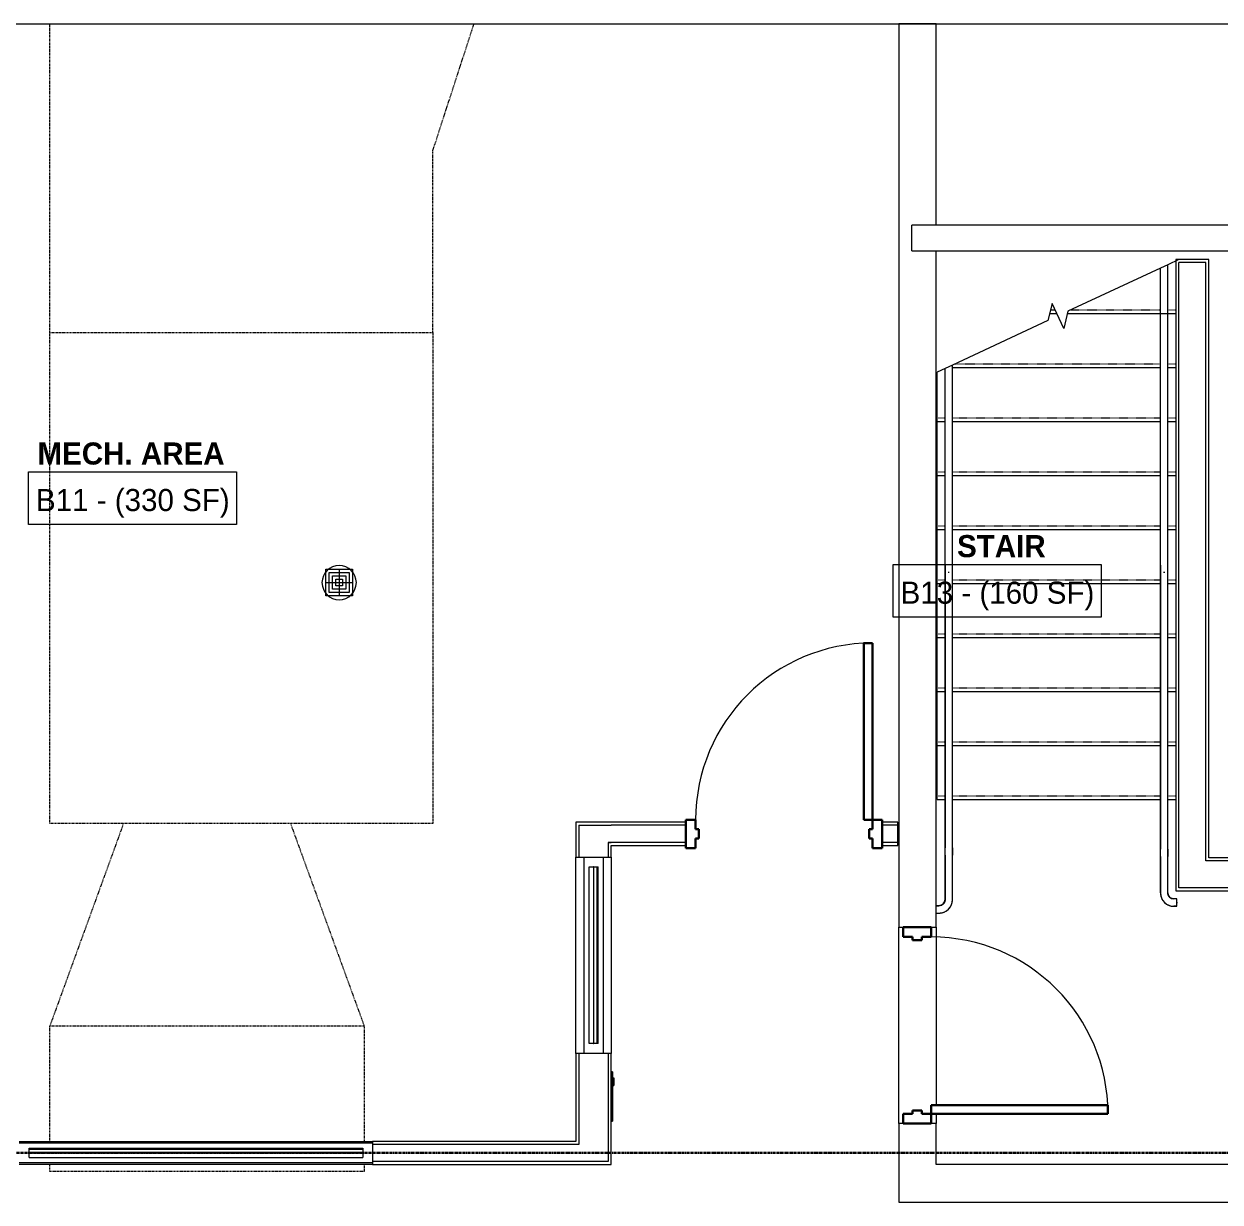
# Model space of a CAD drawing. Header units: inches. Extents: x -4101 to -1777, y 9773 to 12272.
# Drawn here: x -2818.4 to -2574.7, y 11837.2 to 12077.2 of the extents above; entities that cross this region are included whole.
import ezdxf

# ---------------------------------------------------------------- set-up
doc = ezdxf.new("R2010")
doc.units = ezdxf.units.IN
doc.header["$MEASUREMENT"] = 0
for name, pattern in [('Grid Line 1_2_', [0.875, 0.5, -0.125, 0.125, -0.125]), ('Hidden 1_8_', [0.1875, 0.125, -0.0625]), ('Overhead 1_16_', [0.101562, 0.0625, -0.039062])]:
    doc.linetypes.add(name, pattern=pattern)
for name, color, linetype, lineweight in [('0-1', 7, 'Continuous', 5), ('0-2', 8, 'Continuous', 9), ('0-3', 7, 'Continuous', 9), ('A-AREA-IDEN', 2, 'Continuous', 9), ('A-DETL-HDLN-1', 7, 'Hidden 1_8_', 9), ('A-DOOR-1', 10, 'Continuous', 30), ('A-DOOR-2', 7, 'Continuous', 9), ('A-DOOR-FRAM-1', 10, 'Continuous', 30), ('A-FLOR-2', 192, 'Continuous', 9), ('A-FLOR-HRAL-1', 7, 'Continuous', 9), ('A-GLAZ-CWMG-1', 7, 'Continuous', 9), ('A-WALL-1', 250, 'Continuous', 18), ('A-WALL-2', 7, 'Continuous', 9), ('E-FIRE-1', 7, 'Continuous', 9), ('I-WALL-1', 7, 'Continuous', 9), ('P-SANR-FIXT', 6, 'Continuous', 9), ('S-BEAM-1', 7, 'Continuous', 9), ('S-FNDN-1', 7, 'Continuous', 9), ('S-GRID-1', 1, 'Grid Line 1_2_', 30), ('S-STRS-1', 7, 'Continuous', 9), ('S-STRS-2', 7, 'Overhead 1_16_', 9), ('S-STRS-MBND-1', 7, 'Continuous', 9)]:
    doc.layers.add(name, color=color, linetype=linetype, lineweight=lineweight)
doc.styles.add('Century Gothic', font='ufonts.com_century-gothic.ttf', dxfattribs={"height": 4.5})
doc.styles.add('Century Gothic_B', font='GOTHICB.TTF', dxfattribs={"height": 4.5})

# ---------------------------------------------------------------- blocks, each defined once
blk = doc.blocks.new('104416 - Fire Extinguishers - Wall - Class A - Light - 2A-2231923-BACKGROUND - BASEMENT')
at = {"layer": 'E-FIRE-1'}
for p, q in [((13.19, 3.88), (13.19, 3.62)), ((23.19, 3.88), (13.19, 3.88)), ((13.19, 3.88), (23.19, 3.88)), ((13.19, 3.88), (13.19, 3.62)), ((14.41, 4.13), (14.44, 4.13)), ((14.41, 3.88), (14.41, 4.13)), ((14.44, 4.13), (14.84, 4.13)), ((14.44, 3.88), (14.44, 4.13)), ((14.84, 4.13), (15.03, 4.13)), ((14.84, 3.88), (14.84, 4.13)), ((15.03, 4.13), (15.11, 4.13)), ((15.03, 3.88), (15.03, 4.13)), ((15.11, 4.13), (15.24, 4.13)), ((15.11, 3.88), (15.11, 4.13)), ((15.24, 4.13), (15.51, 4.13)), ((15.24, 3.88), (15.24, 4.13)), ((15.51, 4.13), (15.73, 4.13)), ((15.51, 3.88), (15.51, 4.13)), ((15.73, 4.13), (15.87, 4.13)), ((15.73, 3.88), (15.73, 4.13)), ((15.87, 4.13), (15.91, 4.13)), ((15.87, 3.88), (15.87, 4.13)), ((15.91, 4.13), (15.94, 4.13)), ((15.91, 3.88), (15.91, 4.13)), ((15.94, 3.88), (15.94, 4.13)), ((23.19, 3.62), (23.19, 3.88)), ((23.19, 3.62), (23.19, 3.88))]:
    blk.add_line(p, q, dxfattribs=at)
blk = doc.blocks.new('HOLLOW METAL - HM - METAL LEAF - 3-0 x 7-0-2191985-BACKGROUND - BASEMENT')
at = {"layer": 'A-DOOR-1'}
for p, q in [((18, 39.125), (16.25, 39.125)), ((16.25, 39.125), (16.25, 3.125)), ((18, 3.125), (18, 39.125)), ((16.25, 3.125), (18, 3.125))]:
    blk.add_line(p, q, dxfattribs=at)
at = {"layer": 'A-DOOR-2'}
blk.add_arc((18, 3.125), 36, 90, 180, dxfattribs=at)
at = {"layer": 'A-DOOR-FRAM-1'}
for p, q in [((-18, 3.125), (-20, 3.125)), ((-20, 3.125), (-20, -2.625)), ((-18, 1.1875), (-18, 3.125)), ((18, 3.125), (18, 1.1875)), ((20, 3.125), (18, 3.125)), ((20, -2.625), (20, 3.125)), ((-17.375, 1.1875), (-18, 1.1875)), ((-17.375, -0.6875), (-17.375, 1.1875)), ((18, 1.1875), (17.375, 1.1875)), ((17.375, 1.1875), (17.375, -0.6875)), ((-18, -2.625), (-18, -0.6875)), ((-18, -0.6875), (-17.375, -0.6875)), ((17.375, -0.6875), (18, -0.6875)), ((18, -0.6875), (18, -2.625)), ((-20, -2.625), (-18, -2.625)), ((18, -2.625), (20, -2.625))]:
    blk.add_line(p, q, dxfattribs=at)
blk = doc.blocks.new('Rectangular Mullion - Louver Frame-2233454-BACKGROUND - BASEMENT')
at = {"layer": 'A-GLAZ-CWMG-1'}
for p, q in [((-2747.32, 11849.19), (-2819.32, 11849.19)), ((-2747.32, 11845.19), (-2819.32, 11845.19))]:
    blk.add_line(p, q, dxfattribs=at)
blk = doc.blocks.new('Rectangular Mullion - louver-2233453-BACKGROUND - BASEMENT')
at = {"layer": 'A-GLAZ-CWMG-1'}
for p, q in [((-2817.32, 11847.96), (-2817.32, 11848.14)), ((-2817.32, 11848.14), (-2749.32, 11848.14)), ((-2817.32, 11847.28), (-2817.32, 11847.96)), ((-2817.32, 11847.96), (-2749.32, 11847.96)), ((-2749.32, 11848.14), (-2749.32, 11847.96)), ((-2749.32, 11847.96), (-2749.32, 11847.28))]:
    blk.add_line(p, q, dxfattribs=at)
blk = doc.blocks.new('Rectangular Mullion - louver-V7-BACKGROUND - BASEMENT')
at = {"layer": 'A-GLAZ-CWMG-1'}
for p, q in [((-2749.32, 11847.28), (-2817.32, 11847.28)), ((-2817.32, 11847.28), (-2817.32, 11847.19)), ((-2817.32, 11847.19), (-2749.32, 11847.19)), ((-2817.32, 11846.3), (-2817.32, 11847.19)), ((-2749.32, 11847.19), (-2749.32, 11847.28)), ((-2749.32, 11847.19), (-2749.32, 11846.3)), ((-2817.32, 11846.3), (-2749.32, 11846.3))]:
    blk.add_line(p, q, dxfattribs=at)
blk = doc.blocks.new('Rectangular Mullion - Louver Frame-2240308-BACKGROUND - BASEMENT')
at = {"layer": 'A-GLAZ-CWMG-1'}
for p, q in [((-2704.32, 11907.46), (-2704.32, 11867.46)), ((-2700.32, 11907.46), (-2700.32, 11867.46))]:
    blk.add_line(p, q, dxfattribs=at)
blk = doc.blocks.new('Rectangular Mullion - louver-2240307-BACKGROUND - BASEMENT')
at = {"layer": 'A-GLAZ-CWMG-1'}
for p, q in [((-2702.23, 11905.46), (-2701.56, 11905.46)), ((-2701.56, 11905.46), (-2701.37, 11905.46)), ((-2701.56, 11869.46), (-2701.56, 11905.46)), ((-2701.37, 11869.46), (-2701.37, 11905.46)), ((-2701.56, 11869.46), (-2702.23, 11869.46)), ((-2701.37, 11869.46), (-2701.56, 11869.46))]:
    blk.add_line(p, q, dxfattribs=at)
blk = doc.blocks.new('Rectangular Mullion - louver-V9-BACKGROUND - BASEMENT')
at = {"layer": 'A-GLAZ-CWMG-1'}
for p, q in [((-2703.21, 11905.46), (-2702.32, 11905.46)), ((-2703.21, 11869.46), (-2703.21, 11905.46)), ((-2702.23, 11905.46), (-2702.32, 11905.46)), ((-2702.32, 11905.46), (-2702.32, 11869.46)), ((-2702.23, 11869.46), (-2702.23, 11905.46)), ((-2702.32, 11869.46), (-2703.21, 11869.46)), ((-2702.32, 11869.46), (-2702.23, 11869.46))]:
    blk.add_line(p, q, dxfattribs=at)
blk = doc.blocks.new('CTR - 1st Phase - Common Walls_rvt-1-BACKGROUND - BASEMENT')
at = {"layer": 'A-DETL-HDLN-1'}
for p, q in [((-2813.07, 12014.34), (-2813.07, 12077.19)), ((-2735.07, 12051.34), (-2726.67, 12077.19)), ((-2735.07, 12014.34), (-2735.07, 12051.34)), ((-2813.07, 12014.34), (-2735.07, 12014.34)), ((-2813.07, 11914.34), (-2813.07, 12014.34)), ((-2735.07, 12014.34), (-2735.07, 11914.34)), ((-2735.07, 11914.34), (-2813.07, 11914.34)), ((-2798.07, 11914.34), (-2813.07, 11873.12)), ((-2764.07, 11914.34), (-2749.07, 11873.12)), ((-2813.07, 11873.12), (-2749.07, 11873.12)), ((-2813.07, 11849.56), (-2813.07, 11873.12)), ((-2749.07, 11873.12), (-2749.07, 11849.56)), ((-2813.07, 11843.44), (-2813.07, 11844.81)), ((-2749.07, 11844.81), (-2749.07, 11843.44)), ((-2749.07, 11843.44), (-2813.07, 11843.44))]:
    blk.add_line(p, q, dxfattribs=at)
at = {"layer": 'A-WALL-1'}
for p, q in [((-2705.32, 11913.94), (-2705.32, 11907.46)), ((-2705.32, 11913.94), (-2699.32, 11913.94)), ((-2699.32, 11913.94), (-2698.7, 11913.94)), ((-2683.51, 11913.94), (-2698.7, 11913.94)), ((-2640.32, 11913.94), (-2643.51, 11913.94)), ((-2698.7, 11910.44), (-2699.32, 11910.44)), ((-2699.32, 11910.44), (-2699.32, 11907.46)), ((-2699.32, 11910.44), (-2698.7, 11910.44)), ((-2683.51, 11910.44), (-2698.7, 11910.44)), ((-2640.32, 11910.44), (-2643.51, 11910.44)), ((-2705.32, 11867.46), (-2705.32, 11848.94)), ((-2699.32, 11867.46), (-2699.32, 11845.44)), ((-2705.95, 11848.94), (-2747.32, 11848.94)), ((-2705.32, 11848.94), (-2705.95, 11848.94)), ((-2705.95, 11845.44), (-2747.32, 11845.44)), ((-2705.32, 11845.44), (-2705.95, 11845.44)), ((-2699.32, 11845.44), (-2705.32, 11845.44))]:
    blk.add_line(p, q, dxfattribs=at)
at = {"layer": 'I-WALL-1'}
for p, q in [((-2705.32, 11914.56), (-2705.95, 11914.56)), ((-2705.95, 11914.56), (-2705.95, 11907.46)), ((-2698.7, 11914.56), (-2705.32, 11914.56)), ((-2683.51, 11914.56), (-2698.7, 11914.56)), ((-2640.32, 11914.56), (-2643.51, 11914.56)), ((-2640.32, 11909.81), (-2640.32, 11914.56)), ((-2705.95, 11907.46), (-2698.7, 11907.46)), ((-2705.95, 11867.46), (-2705.95, 11907.46)), ((-2698.7, 11907.46), (-2698.7, 11909.81)), ((-2698.7, 11909.81), (-2683.51, 11909.81)), ((-2698.7, 11907.46), (-2698.7, 11867.46)), ((-2643.51, 11909.81), (-2640.32, 11909.81)), ((-2698.7, 11867.46), (-2705.95, 11867.46)), ((-2705.95, 11867.46), (-2705.95, 11849.56)), ((-2698.7, 11844.81), (-2698.7, 11867.46)), ((-2819.32, 11849.56), (-2747.32, 11849.56)), ((-2705.95, 11849.56), (-2747.32, 11849.56)), ((-2747.32, 11849.56), (-2747.32, 11844.81)), ((-2747.32, 11844.81), (-2819.32, 11844.81)), ((-2747.32, 11844.81), (-2705.95, 11844.81)), ((-2705.95, 11844.81), (-2699.32, 11844.81)), ((-2699.32, 11844.81), (-2698.7, 11844.81))]:
    blk.add_line(p, q, dxfattribs=at)
at = {"layer": '0-2'}
for name, p in [('HOLLOW METAL - HM - METAL LEAF - 3-0 x 7-0-2191985-BACKGROUND - BASEMENT', (-2663.51, 11911.94)), ('Rectangular Mullion - Louver Frame-2240308-BACKGROUND - BASEMENT', (0, 0)), ('Rectangular Mullion - louver-V9-BACKGROUND - BASEMENT', (0, 0)), ('Rectangular Mullion - louver-2240307-BACKGROUND - BASEMENT', (0, 0)), ('Rectangular Mullion - Louver Frame-2233454-BACKGROUND - BASEMENT', (0, 0)), ('Rectangular Mullion - louver-2233453-BACKGROUND - BASEMENT', (0, 0)), ('Rectangular Mullion - louver-V7-BACKGROUND - BASEMENT', (0, 0))]:
    blk.add_blockref(name, p, dxfattribs=at)
at = {"layer": '0-2', "rotation": 269.9999999999999}
blk.add_blockref('104416 - Fire Extinguishers - Wall - Class A - Light - 2A-2231923-BACKGROUND - BASEMENT', (-2702.32, 11876.88), dxfattribs=at)
blk = doc.blocks.new('Top Rail Type - Top Rail_Internal_-2365500-BACKGROUND - BASEMENT')
at = {"layer": 'A-FLOR-HRAL-1'}
for p, q in [((-2630.69, 11966.92), (-2630.69, 11909.33)), ((-2629.19, 11909.33), (-2629.19, 11966.92)), ((-2630.69, 11907.86), (-2630.69, 11898.81)), ((-2629.19, 11898.81), (-2629.19, 11907.86)), ((-2631.94, 11897.56), (-2632.51, 11897.56)), ((-2632.51, 11896.06), (-2631.94, 11896.06))]:
    blk.add_line(p, q, dxfattribs=at)
at = {"layer": 'A-FLOR-HRAL-1', "flags": 128}
for points in [[(-2630.04, 11965.52), (-2630.01, 11965.51), (-2629.86, 11965.51), (-2629.83, 11965.52)], [(-2630.69, 11907.86), (-2630.69, 11907.97), (-2630.69, 11908.08), (-2630.69, 11908.19), (-2630.69, 11908.3), (-2630.69, 11908.41), (-2630.69, 11908.52), (-2630.69, 11908.62), (-2630.69, 11908.73), (-2630.69, 11908.83), (-2630.69, 11908.93), (-2630.69, 11909.03), (-2630.69, 11909.13), (-2630.69, 11909.23), (-2630.69, 11909.32), (-2630.69, 11909.33)], [(-2629.19, 11909.33), (-2629.19, 11909.23), (-2629.19, 11909.14), (-2629.19, 11909.04), (-2629.19, 11908.94), (-2629.19, 11908.83), (-2629.19, 11908.73), (-2629.19, 11908.63), (-2629.19, 11908.52), (-2629.19, 11908.41), (-2629.19, 11908.3), (-2629.19, 11908.19), (-2629.19, 11908.09), (-2629.19, 11907.98), (-2629.19, 11907.87), (-2629.19, 11907.86)], [(-2631.94, 11896.06), (-2631.83, 11896.07), (-2631.72, 11896.07), (-2631.61, 11896.08), (-2631.5, 11896.1), (-2631.39, 11896.12), (-2631.28, 11896.14), (-2631.18, 11896.17), (-2631.07, 11896.2), (-2630.97, 11896.24), (-2630.87, 11896.28), (-2630.76, 11896.33), (-2630.67, 11896.38), (-2630.57, 11896.43), (-2630.48, 11896.48), (-2630.38, 11896.54), (-2630.29, 11896.61), (-2630.21, 11896.68), (-2630.12, 11896.75), (-2630.04, 11896.82), (-2629.96, 11896.9), (-2629.89, 11896.98), (-2629.82, 11897.06), (-2629.75, 11897.15), (-2629.68, 11897.24), (-2629.62, 11897.33), (-2629.56, 11897.42), (-2629.51, 11897.52), (-2629.46, 11897.62), (-2629.42, 11897.72), (-2629.37, 11897.82), (-2629.34, 11897.92), (-2629.3, 11898.03), (-2629.27, 11898.13), (-2629.25, 11898.24), (-2629.23, 11898.35), (-2629.21, 11898.46), (-2629.2, 11898.57), (-2629.19, 11898.67), (-2629.19, 11898.78), (-2629.19, 11898.81)], [(-2630.69, 11898.81), (-2630.69, 11898.76), (-2630.69, 11898.71), (-2630.7, 11898.66), (-2630.7, 11898.62), (-2630.71, 11898.57), (-2630.72, 11898.52), (-2630.73, 11898.47), (-2630.75, 11898.42), (-2630.77, 11898.37), (-2630.78, 11898.33), (-2630.81, 11898.28), (-2630.83, 11898.24), (-2630.85, 11898.19), (-2630.88, 11898.15), (-2630.9, 11898.11), (-2630.93, 11898.07), (-2630.96, 11898.03), (-2631, 11897.99), (-2631.03, 11897.95), (-2631.07, 11897.92), (-2631.1, 11897.88), (-2631.14, 11897.85), (-2631.18, 11897.82), (-2631.22, 11897.79), (-2631.26, 11897.76), (-2631.3, 11897.74), (-2631.35, 11897.71), (-2631.39, 11897.69), (-2631.44, 11897.67), (-2631.48, 11897.65), (-2631.53, 11897.63), (-2631.58, 11897.62), (-2631.63, 11897.6), (-2631.67, 11897.59), (-2631.72, 11897.58), (-2631.77, 11897.58), (-2631.82, 11897.57), (-2631.87, 11897.57), (-2631.92, 11897.56), (-2631.94, 11897.56)]]:
    blk.add_lwpolyline(points, dxfattribs=at)
blk = doc.blocks.new('Top Rail Type - Top Rail_Internal_-V10-BACKGROUND - BASEMENT')
at = {"layer": 'A-FLOR-HRAL-1'}
for p, q in [((-2629.19, 12007.68), (-2630.69, 12006.98)), ((-2629.19, 11908.93), (-2629.19, 12007.68)), ((-2630.69, 11908.93), (-2630.69, 12006.98)), ((-2630.69, 11907.86), (-2630.69, 11908.93)), ((-2630.69, 11898.81), (-2630.69, 11907.86)), ((-2629.19, 11907.86), (-2629.19, 11908.93)), ((-2629.19, 11898.81), (-2629.19, 11907.86)), ((-2632.51, 11897.56), (-2631.94, 11897.56)), ((-2632.51, 11896.06), (-2631.94, 11896.06))]:
    blk.add_line(p, q, dxfattribs=at)
for radius in [2.75, 1.25]:
    blk.add_arc((-2631.94, 11898.81), radius, 270, 0, dxfattribs=at)
blk = doc.blocks.new('Top Rail Type - Top Rail_Internal_-2659223-BACKGROUND - BASEMENT')
at = {"layer": 'A-FLOR-HRAL-1'}
for p, q in [((-2586.81, 11966.92), (-2586.81, 11909.08)), ((-2585.31, 11909.08), (-2585.31, 11966.92)), ((-2586.81, 11907.61), (-2586.81, 11900.19)), ((-2585.31, 11900.19), (-2585.31, 11907.61)), ((-2583.44, 11898.94), (-2584.06, 11898.94)), ((-2583.44, 11898.28), (-2583.44, 11898.1)), ((-2584.06, 11897.44), (-2583.44, 11897.44))]:
    blk.add_line(p, q, dxfattribs=at)
at = {"layer": 'A-FLOR-HRAL-1', "flags": 128}
for points in [[(-2586.17, 11965.52), (-2586.14, 11965.51), (-2585.98, 11965.51), (-2585.95, 11965.52)], [(-2586.81, 11907.61), (-2586.81, 11907.72), (-2586.81, 11907.83), (-2586.81, 11907.94), (-2586.81, 11908.05), (-2586.81, 11908.16), (-2586.81, 11908.27), (-2586.81, 11908.37), (-2586.81, 11908.48), (-2586.81, 11908.58), (-2586.81, 11908.68), (-2586.81, 11908.78), (-2586.81, 11908.88), (-2586.81, 11908.98), (-2586.81, 11909.07), (-2586.81, 11909.08)], [(-2585.31, 11909.08), (-2585.31, 11908.98), (-2585.31, 11908.89), (-2585.31, 11908.79), (-2585.31, 11908.69), (-2585.31, 11908.58), (-2585.31, 11908.48), (-2585.31, 11908.38), (-2585.31, 11908.27), (-2585.31, 11908.16), (-2585.31, 11908.05), (-2585.31, 11907.94), (-2585.31, 11907.84), (-2585.31, 11907.73), (-2585.31, 11907.62), (-2585.31, 11907.61)], [(-2586.81, 11900.19), (-2586.81, 11900.08), (-2586.8, 11899.97), (-2586.79, 11899.86), (-2586.78, 11899.75), (-2586.76, 11899.64), (-2586.73, 11899.54), (-2586.7, 11899.43), (-2586.67, 11899.32), (-2586.63, 11899.22), (-2586.59, 11899.12), (-2586.55, 11899.02), (-2586.5, 11898.92), (-2586.45, 11898.82), (-2586.39, 11898.73), (-2586.33, 11898.64), (-2586.27, 11898.55), (-2586.2, 11898.46), (-2586.13, 11898.38), (-2586.05, 11898.29), (-2585.98, 11898.22), (-2585.9, 11898.14), (-2585.81, 11898.07), (-2585.73, 11898), (-2585.64, 11897.94), (-2585.55, 11897.88), (-2585.45, 11897.82), (-2585.36, 11897.76), (-2585.26, 11897.71), (-2585.16, 11897.67), (-2585.06, 11897.63), (-2584.95, 11897.59), (-2584.85, 11897.55), (-2584.74, 11897.53), (-2584.64, 11897.5), (-2584.53, 11897.48), (-2584.42, 11897.46), (-2584.31, 11897.45), (-2584.2, 11897.44), (-2584.09, 11897.44), (-2584.06, 11897.44)], [(-2584.06, 11898.94), (-2584.11, 11898.94), (-2584.16, 11898.94), (-2584.21, 11898.95), (-2584.26, 11898.96), (-2584.31, 11898.96), (-2584.36, 11898.98), (-2584.41, 11898.99), (-2584.45, 11899), (-2584.5, 11899.02), (-2584.55, 11899.04), (-2584.59, 11899.06), (-2584.64, 11899.08), (-2584.68, 11899.1), (-2584.73, 11899.13), (-2584.77, 11899.16), (-2584.81, 11899.19), (-2584.85, 11899.22), (-2584.89, 11899.25), (-2584.92, 11899.28), (-2584.96, 11899.32), (-2584.99, 11899.36), (-2585.02, 11899.39), (-2585.06, 11899.43), (-2585.09, 11899.47), (-2585.11, 11899.51), (-2585.14, 11899.56), (-2585.16, 11899.6), (-2585.19, 11899.64), (-2585.21, 11899.69), (-2585.23, 11899.74), (-2585.24, 11899.78), (-2585.26, 11899.83), (-2585.27, 11899.88), (-2585.28, 11899.93), (-2585.29, 11899.98), (-2585.3, 11900.03), (-2585.31, 11900.08), (-2585.31, 11900.13), (-2585.31, 11900.18), (-2585.31, 11900.19)]]:
    blk.add_lwpolyline(points, dxfattribs=at)
blk = doc.blocks.new('Top Rail Type - Top Rail_Internal_-V12-BACKGROUND - BASEMENT')
at = {"layer": 'A-FLOR-HRAL-1'}
for p, q in [((-2585.31, 12028.14), (-2586.81, 12027.44)), ((-2586.81, 12018.77), (-2586.81, 12027.44)), ((-2585.31, 12018.77), (-2585.31, 12028.14)), ((-2586.81, 12017.7), (-2586.81, 12018.77)), ((-2586.81, 11908.68), (-2586.81, 12017.7)), ((-2585.31, 12017.7), (-2585.31, 12018.77)), ((-2585.31, 11908.68), (-2585.31, 12017.7)), ((-2586.81, 11907.61), (-2586.81, 11908.68)), ((-2586.81, 11900.19), (-2586.81, 11907.61)), ((-2585.31, 11907.61), (-2585.31, 11908.68)), ((-2585.31, 11900.19), (-2585.31, 11907.61)), ((-2583.44, 11898.94), (-2584.06, 11898.94)), ((-2583.44, 11897.44), (-2583.44, 11898.94)), ((-2583.44, 11897.44), (-2584.06, 11897.44))]:
    blk.add_line(p, q, dxfattribs=at)
for radius in [2.75, 1.25]:
    blk.add_arc((-2584.06, 11900.19), radius, 180, 270, dxfattribs=at)
blk = doc.blocks.new('LVL-Laminated Veneer Lumber - LVL 5_25_ X 14_ - AT CMU-2839403-BACKGROUND - BASEMENT')
at = {"layer": 'S-BEAM-1'}
for p, q in [((-57.1875, -2.625), (-57.1875, 2.625)), ((57.1875, 2.625), (-57.1875, 2.625)), ((57.1875, 2.625), (57.1875, -2.625)), ((-57.1875, -2.625), (57.1875, -2.625))]:
    blk.add_line(p, q, dxfattribs=at)
blk = doc.blocks.new('CTR - 1st Phase -Stairs _ Elevators_rvt-1-BACKGROUND - BASEMENT')
at = {"layer": 'A-WALL-1'}
for p, q in [((-2583.06, 11907.31), (-2583.06, 12028.56)), ((-2577.56, 12028.56), (-2583.06, 12028.56)), ((-2577.56, 11907.31), (-2577.56, 12028.56)), ((-2583.06, 11906.69), (-2583.06, 11907.31)), ((-2583.06, 11901.19), (-2583.06, 11906.69)), ((-2577.56, 11906.69), (-2577.56, 11907.31)), ((-2528.76, 11906.69), (-2577.56, 11906.69)), ((-2528.76, 11901.19), (-2583.06, 11901.19))]:
    blk.add_line(p, q, dxfattribs=at)
at = {"layer": 'I-WALL-1'}
for p, q in [((-2583.69, 12029.19), (-2583.69, 11907.31)), ((-2583.06, 12029.19), (-2583.69, 12029.19)), ((-2577.56, 12029.19), (-2583.06, 12029.19)), ((-2576.94, 12029.19), (-2577.56, 12029.19)), ((-2576.94, 11907.31), (-2576.94, 12029.19)), ((-2583.69, 11907.31), (-2583.69, 11901.19)), ((-2528.14, 11907.31), (-2576.94, 11907.31)), ((-2583.69, 11901.19), (-2583.69, 11900.56)), ((-2583.69, 11900.56), (-2528.14, 11900.56))]:
    blk.add_line(p, q, dxfattribs=at)
at = {"layer": 'S-STRS-1'}
for p, q in [((-2609.38, 12018.19), (-2607.91, 12018.19)), ((-2605.76, 12018.19), (-2583.69, 12018.19)), ((-2632.31, 11996.19), (-2632.31, 12006.22)), ((-2629.19, 12007.19), (-2586.81, 12007.19)), ((-2585.31, 12007.19), (-2583.69, 12007.19)), ((-2632.31, 11985.19), (-2632.31, 11996.19)), ((-2632.31, 11996.19), (-2630.69, 11996.19)), ((-2629.19, 11996.19), (-2586.81, 11996.19)), ((-2585.31, 11996.19), (-2583.69, 11996.19)), ((-2632.31, 11974.19), (-2632.31, 11985.19)), ((-2632.31, 11985.19), (-2630.69, 11985.19)), ((-2629.19, 11985.19), (-2586.81, 11985.19)), ((-2585.31, 11985.19), (-2583.69, 11985.19)), ((-2632.31, 11963.19), (-2632.31, 11974.19)), ((-2632.31, 11974.19), (-2630.69, 11974.19)), ((-2629.19, 11974.19), (-2586.81, 11974.19)), ((-2585.31, 11974.19), (-2583.69, 11974.19)), ((-2632.31, 11952.19), (-2632.31, 11963.19)), ((-2632.31, 11963.19), (-2630.69, 11963.19)), ((-2629.19, 11963.19), (-2586.81, 11963.19)), ((-2585.31, 11963.19), (-2583.69, 11963.19)), ((-2632.31, 11941.19), (-2632.31, 11952.19)), ((-2632.31, 11952.19), (-2630.69, 11952.19)), ((-2629.19, 11952.19), (-2586.81, 11952.19)), ((-2585.31, 11952.19), (-2583.69, 11952.19)), ((-2632.31, 11930.19), (-2632.31, 11941.19)), ((-2632.31, 11941.19), (-2630.69, 11941.19)), ((-2629.19, 11941.19), (-2586.81, 11941.19)), ((-2585.31, 11941.19), (-2583.69, 11941.19)), ((-2632.31, 11919.19), (-2632.31, 11930.19)), ((-2632.31, 11930.19), (-2630.69, 11930.19)), ((-2629.19, 11930.19), (-2586.81, 11930.19)), ((-2585.31, 11930.19), (-2583.69, 11930.19)), ((-2632.31, 11919.19), (-2630.69, 11919.19)), ((-2629.19, 11919.19), (-2586.81, 11919.19)), ((-2585.31, 11919.19), (-2583.69, 11919.19))]:
    blk.add_line(p, q, dxfattribs=at)
at = {"layer": 'S-STRS-2'}
for p, q in [((-2609.19, 12018.94), (-2608.26, 12018.94)), ((-2605.04, 12018.94), (-2586.81, 12018.94)), ((-2585.31, 12018.94), (-2583.69, 12018.94)), ((-2628.63, 12007.94), (-2586.81, 12007.94)), ((-2585.31, 12007.94), (-2583.69, 12007.94)), ((-2632.31, 11996.94), (-2630.69, 11996.94)), ((-2629.19, 11996.94), (-2586.81, 11996.94)), ((-2585.31, 11996.94), (-2583.69, 11996.94)), ((-2632.31, 11985.94), (-2630.69, 11985.94)), ((-2629.19, 11985.94), (-2586.81, 11985.94)), ((-2585.31, 11985.94), (-2583.69, 11985.94)), ((-2632.31, 11974.94), (-2630.69, 11974.94)), ((-2629.19, 11974.94), (-2586.81, 11974.94)), ((-2585.31, 11974.94), (-2583.69, 11974.94)), ((-2632.31, 11963.94), (-2630.69, 11963.94)), ((-2629.19, 11963.94), (-2586.81, 11963.94)), ((-2585.31, 11963.94), (-2583.69, 11963.94)), ((-2632.31, 11952.94), (-2630.69, 11952.94)), ((-2629.19, 11952.94), (-2586.81, 11952.94)), ((-2585.31, 11952.94), (-2583.69, 11952.94)), ((-2632.31, 11941.94), (-2630.69, 11941.94)), ((-2629.19, 11941.94), (-2586.81, 11941.94)), ((-2585.31, 11941.94), (-2583.69, 11941.94)), ((-2632.31, 11930.94), (-2630.69, 11930.94)), ((-2629.19, 11930.94), (-2586.81, 11930.94)), ((-2585.31, 11930.94), (-2583.69, 11930.94)), ((-2632.31, 11919.94), (-2630.69, 11919.94)), ((-2629.19, 11919.94), (-2586.81, 11919.94)), ((-2585.31, 11919.94), (-2583.69, 11919.94))]:
    blk.add_line(p, q, dxfattribs=at)
at = {"layer": 'S-STRS-MBND-1'}
for p, q in [((-2586.81, 12027.44), (-2605.65, 12018.66)), ((-2583.06, 12029.19), (-2585.31, 12028.14)), ((-2608.87, 12020.26), (-2609.73, 12016.76)), ((-2606.5, 12015.16), (-2608.87, 12020.26)), ((-2605.65, 12018.66), (-2606.5, 12015.16)), ((-2609.73, 12016.76), (-2629.19, 12007.68)), ((-2630.69, 12006.98), (-2632.31, 12006.22))]:
    blk.add_line(p, q, dxfattribs=at)
at = {"layer": '0-3', "rotation": 180}
blk.add_blockref('LVL-Laminated Veneer Lumber - LVL 5_25_ X 14_ - AT CMU-2839403-BACKGROUND - BASEMENT', (-2580.31, 12033.56), dxfattribs=at)
at = {"layer": '0-3'}
for name in ['Top Rail Type - Top Rail_Internal_-V12-BACKGROUND - BASEMENT', 'Top Rail Type - Top Rail_Internal_-V10-BACKGROUND - BASEMENT', 'Top Rail Type - Top Rail_Internal_-2365500-BACKGROUND - BASEMENT', 'Top Rail Type - Top Rail_Internal_-2659223-BACKGROUND - BASEMENT']:
    blk.add_blockref(name, (0, 0), dxfattribs=at)
blk = doc.blocks.new('HOLLOW METAL1 - STAIR DOOR 3-0 x 7-0-2174402-BACKGROUND - BASEMENT')
at = {"layer": 'A-DOOR-1'}
for p, q in [((18, 39.0625), (16.25, 39.0625)), ((16.25, 39.0625), (16.25, 3.0625)), ((18, 3.0625), (18, 39.0625)), ((16.25, 3.0625), (18, 3.0625))]:
    blk.add_line(p, q, dxfattribs=at)
at = {"layer": 'A-DOOR-2'}
blk.add_arc((18, 3.0625), 36, 90, 180, dxfattribs=at)
at = {"layer": 'A-DOOR-FRAM-1'}
for p, q in [((-18, 3.0625), (-20, 3.0625)), ((-20, 3.0625), (-20, -2.6875)), ((-18, 1.125), (-18, 3.0625)), ((18, 3.0625), (18, 1.125)), ((20, 3.0625), (18, 3.0625)), ((20, -2.6875), (20, 3.0625)), ((-17.375, 1.125), (-18, 1.125)), ((-17.375, -0.75), (-17.375, 1.125)), ((18, 1.125), (17.375, 1.125)), ((17.375, 1.125), (17.375, -0.75)), ((-18, -2.6875), (-18, -0.75)), ((-18, -0.75), (-17.375, -0.75)), ((17.375, -0.75), (18, -0.75)), ((18, -0.75), (18, -2.6875)), ((-20, -2.6875), (-18, -2.6875)), ((18, -2.6875), (20, -2.6875))]:
    blk.add_line(p, q, dxfattribs=at)
blk = doc.blocks.new('CTR - 1st Phase - Structure_rvt-1-BACKGROUND - BASEMENT')
at = {"layer": 'A-WALL-2'}
for p, q in [((-2640.14, 12077.19), (-2640.14, 11893.19)), ((-2632.51, 12077.19), (-2640.14, 12077.19)), ((-2632.51, 12036.19), (-2632.51, 12077.19)), ((-2632.51, 11893.19), (-2632.51, 12030.94)), ((-2640.14, 11893.19), (-2639.26, 11893.19)), ((-2640.14, 11853.19), (-2640.14, 11893.19)), ((-2633.51, 11893.19), (-2632.51, 11893.19)), ((-2632.51, 11893.19), (-2632.51, 11856.94)), ((-2632.51, 11855.19), (-2632.51, 11853.19)), ((-2640.14, 11853.19), (-2640.14, 11844.81)), ((-2639.26, 11853.19), (-2640.14, 11853.19)), ((-2632.51, 11853.19), (-2633.51, 11853.19)), ((-2632.51, 11844.81), (-2632.51, 11853.19)), ((-2640.14, 11844.81), (-2640.14, 11837.19)), ((-2528.14, 11844.81), (-2632.51, 11844.81)), ((-2640.14, 11837.19), (-2520.51, 11837.19))]:
    blk.add_line(p, q, dxfattribs=at)
at = {"layer": 'S-FNDN-1'}
blk.add_line((-3819.32, 12077.19), (-1953.32, 12077.19), dxfattribs=at)
at = {"layer": 'S-GRID-1'}
blk.add_line((-1777.25, 11847.19), (-4076.95, 11847.19), dxfattribs=at)
at = {"layer": '0-2', "rotation": 269.9999999999901}
blk.add_blockref('HOLLOW METAL1 - STAIR DOOR 3-0 x 7-0-2174402-BACKGROUND - BASEMENT', (-2636.57, 11873.19), dxfattribs=at)
blk = doc.blocks.new('Drain-Floor-WATTS-Square-Stainless_Steel_Strainer-Type_FD-1200-M - 2_ Outlet with 5_ Strainer-2528673-BACKGROUND - BASEMENT')
at = {"layer": 'P-SANR-FIXT'}
for p, q in [((-2.707, -2.707), (-2.707, 2.707)), ((-2.707, 2.707), (2.707, 2.707)), ((0, 2.707), (0, -2.707)), ((2.707, 2.707), (2.707, -2.707)), ((-2.03025, -2.03025), (-2.03025, 2.03025)), ((-2.03025, 2.03025), (2.03025, 2.03025)), ((-1.3535, -1.3535), (-1.3535, 1.3535)), ((-1.3535, 1.3535), (1.3535, 1.3535)), ((-0.67675, -0.67675), (-0.67675, 0.67675)), ((-0.67675, 0.67675), (0.67675, 0.67675)), ((0.67675, 0.67675), (0.67675, -0.67675)), ((1.3535, 1.3535), (1.3535, -1.3535)), ((2.03025, 2.03025), (2.03025, -2.03025)), ((-2.707, 0), (2.707, 0)), ((2.03025, -2.03025), (-2.03025, -2.03025)), ((1.3535, -1.3535), (-1.3535, -1.3535)), ((0.67675, -0.67675), (-0.67675, -0.67675)), ((2.707, -2.707), (-2.707, -2.707))]:
    blk.add_line(p, q, dxfattribs=at)
for start, end in [(360, 180), (180, 360)]:
    blk.add_arc((0, 0), 3.5, start, end, dxfattribs=at)

msp = doc.modelspace()

# ---------------------------------------------------------------- linework, layer by layer
at = {"layer": 'A-AREA-IDEN', "flags": 128}
for points in [[(-2817.41, 11985.95), (-2775.03, 11985.95), (-2775.03, 11975.2), (-2817.41, 11975.2)], [(-2641.25, 11967.08), (-2598.87, 11967.08), (-2598.87, 11956.33), (-2641.25, 11956.33)]]:
    msp.add_lwpolyline(points, close=True, dxfattribs=at)
at = {"layer": 'A-FLOR-2'}
for p, q in [((-2632.51, 11893.19), (-2632.51, 11856.94)), ((-2632.51, 11855.19), (-2632.51, 11853.19))]:
    msp.add_line(p, q, dxfattribs=at)

# ---------------------------------------------------------------- block references
at = {"layer": '0-1'}
for name in ['CTR - 1st Phase - Structure_rvt-1-BACKGROUND - BASEMENT', 'CTR - 1st Phase - Common Walls_rvt-1-BACKGROUND - BASEMENT', 'CTR - 1st Phase -Stairs _ Elevators_rvt-1-BACKGROUND - BASEMENT']:
    msp.add_blockref(name, (0, 0), dxfattribs=at)
at = {"layer": 'P-SANR-FIXT'}
msp.add_blockref('Drain-Floor-WATTS-Square-Stainless_Steel_Strainer-Type_FD-1200-M - 2_ Outlet with 5_ Strainer-2528673-BACKGROUND - BASEMENT', (-2754.14, 11963.38), dxfattribs=at)

# ---------------------------------------------------------------- texts
at = {"layer": 'A-AREA-IDEN', "char_height": 4.5, "attachment_point": 1}
for s, insert, width, style in [('MECH. AREA', (-2815.6, 11991.93), 46.8135, 'Century Gothic_B'), ('B11 - (330 SF)', (-2815.91, 11982.45), 47.571, 'Century Gothic'), ('STAIR', (-2628.25, 11973.06), 19.695, 'Century Gothic_B'), ('B13 - (160 SF)', (-2639.75, 11963.58), 47.571, 'Century Gothic')]:
    msp.add_mtext(s, dxfattribs=dict(at, insert=insert, width=width, style=style))

doc.saveas('drawing.dxf')
